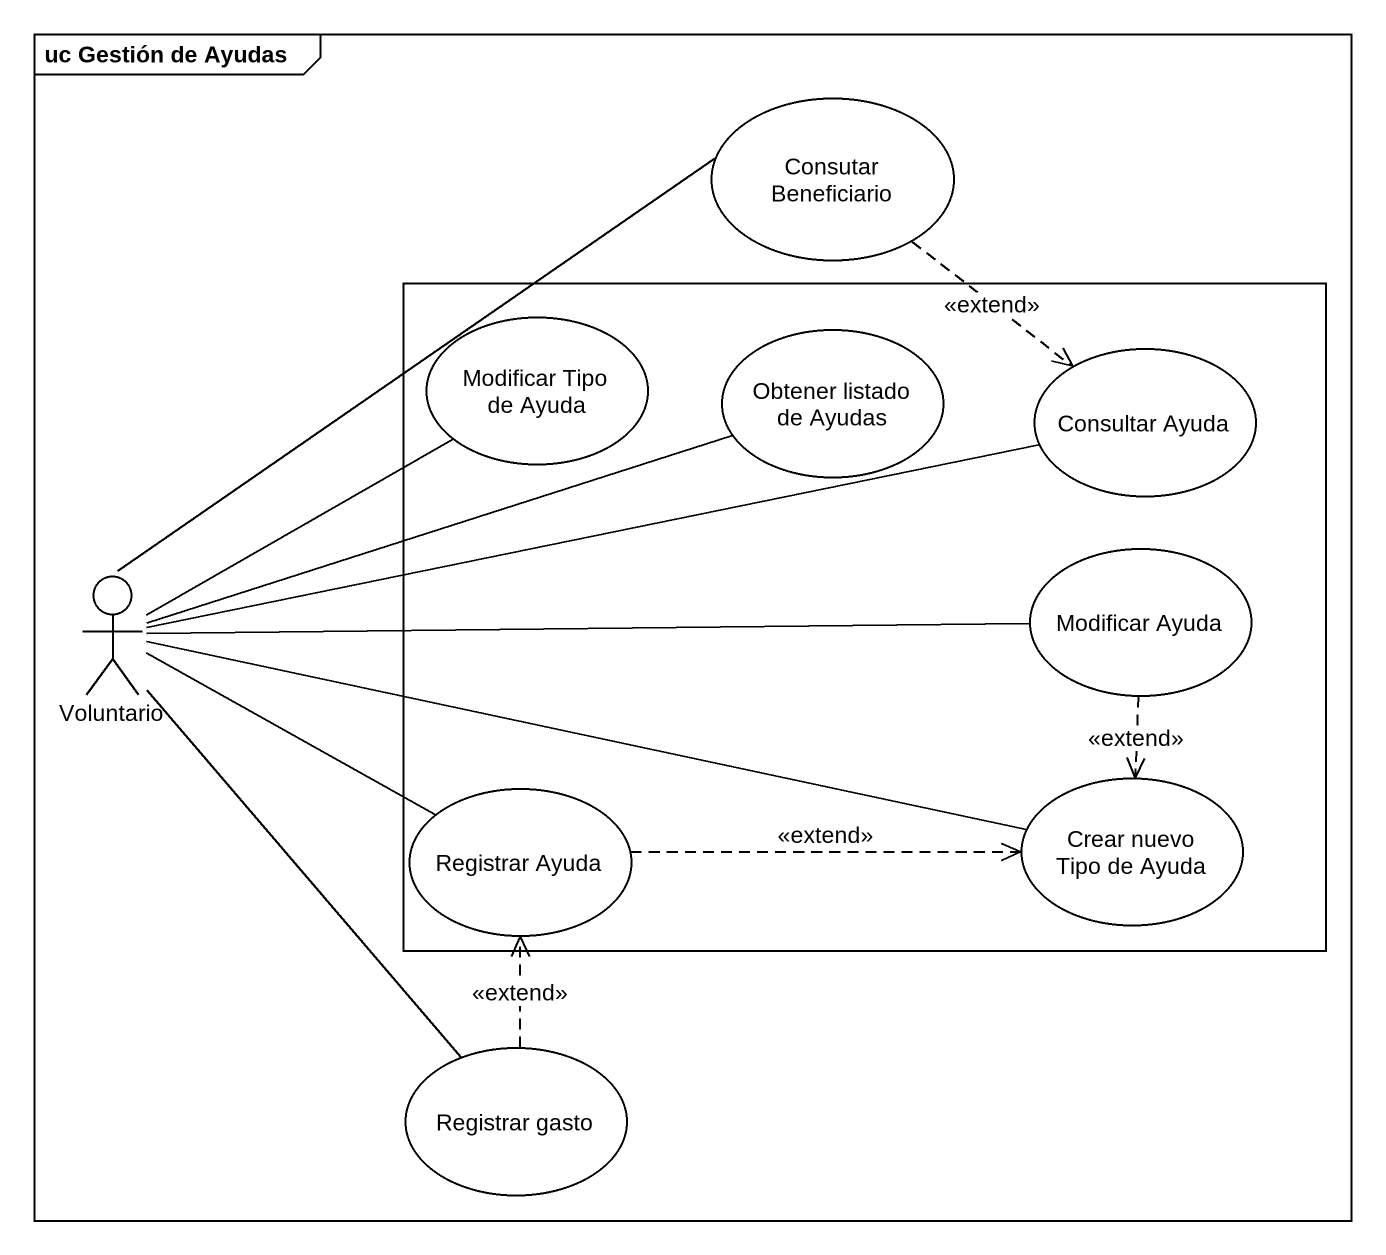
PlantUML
@startuml
mainframe uc Gestión de Ayudas
usecase "Consutar Beneficiario" as Consutar_Beneficiario
rectangle " " as rectangle1 {
  usecase "Modificar Tipo de Ayuda" as Modificar_Tipo_de_Ayuda
  usecase "Obtener listado de Ayudas" as Obtener_listado_de_Ayudas
  usecase "Consultar Ayuda" as Consultar_Ayuda
  usecase "Modificar Ayuda" as Modificar_Ayuda
  usecase "Registrar Ayuda" as Registrar_Ayuda
  usecase "Crear nuevo Tipo de Ayuda" as Crear_nuevo_Tipo_de_Ayuda
}
actor Voluntario
usecase "Registrar gasto" as Registrar_gasto
Consutar_Beneficiario ..> Consultar_Ayuda : <<extend>>
Consutar_Beneficiario -- Voluntario
Obtener_listado_de_Ayudas -left- Voluntario
Modificar_Ayuda -left- Voluntario
Modificar_Ayuda ..> Crear_nuevo_Tipo_de_Ayuda : <<extend>>
Voluntario -up- Modificar_Tipo_de_Ayuda
Voluntario -right- Consultar_Ayuda
Voluntario -right- Crear_nuevo_Tipo_de_Ayuda
Voluntario -- Registrar_gasto
Registrar_Ayuda -left- Voluntario
Registrar_Ayuda .right.> Crear_nuevo_Tipo_de_Ayuda : <<extend>>
Registrar_gasto .up.> Registrar_Ayuda : <<extend>>
@enduml
